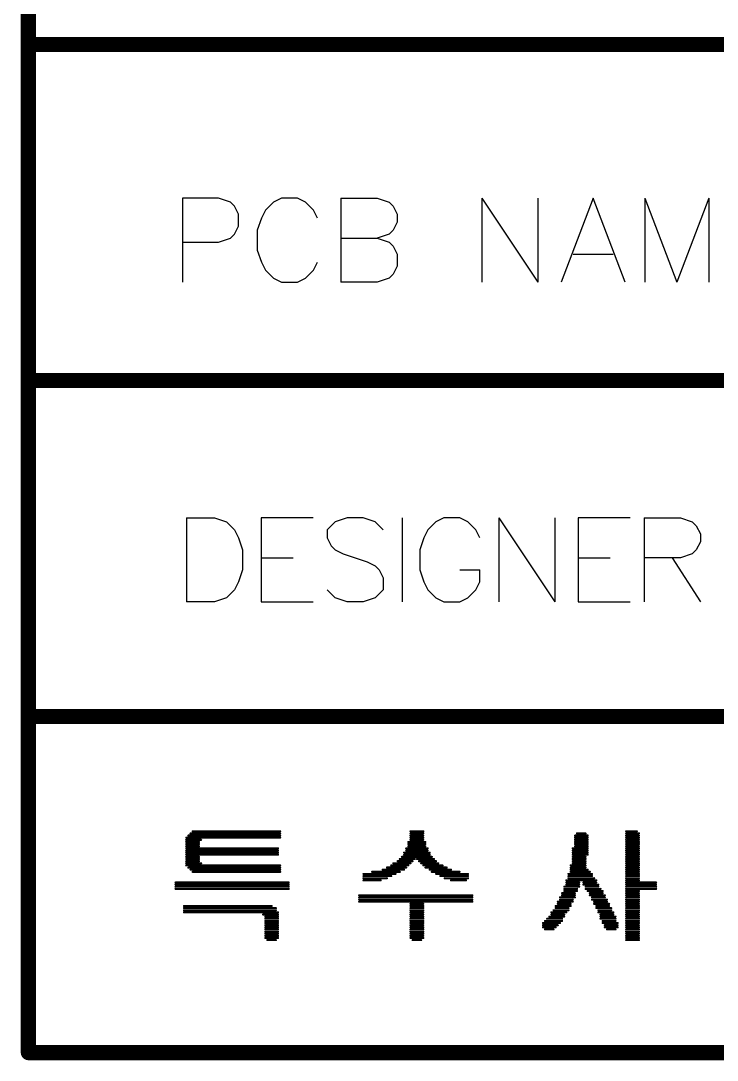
# Model space of a CAD drawing. Header units: millimetres. Extents: x 194 to 375, y 175 to 317.
# Drawn here: x 193.61 to 201.89, y 177.91 to 190.28 of the extents above; entities that cross this region are included whole.
import ezdxf

# ---------------------------------------------------------------- set-up
doc = ezdxf.new("R2010")
doc.units = ezdxf.units.MM
doc.layers.add('Mechanical20', color=56, linetype='Continuous')

msp = doc.modelspace()

# ---------------------------------------------------------------- linework, layer by layer
at = {"layer": 'Mechanical20'}
for p, q in [((195.963, 188.172), (195.534, 188.172)), ((195.534, 188.172), (195.534, 187.172)), ((196.105, 188.124), (195.963, 188.172)), ((196.153, 188.077), (196.105, 188.124)), ((196.201, 187.982), (196.153, 188.077)), ((196.615, 188.124), (196.52, 188.029)), ((196.71, 188.172), (196.615, 188.124)), ((196.9, 188.172), (196.71, 188.172)), ((196.996, 188.124), (196.9, 188.172)), ((197.091, 188.029), (196.996, 188.124)), ((197.419, 188.172), (197.419, 187.172)), ((197.419, 188.172), (197.848, 188.172)), ((197.848, 188.172), (197.991, 188.124)), ((197.991, 188.124), (198.038, 188.077)), ((198.038, 188.077), (198.086, 187.982)), ((199.095, 188.172), (199.095, 187.172)), ((199.095, 188.172), (199.762, 187.172)), ((199.762, 188.172), (199.762, 187.172)), ((200.419, 188.172), (200.038, 187.172)), ((200.8, 187.172), (200.419, 188.172)), ((201.033, 188.172), (201.033, 187.172)), ((201.033, 188.172), (201.414, 187.172)), ((201.795, 188.172), (201.414, 187.172)), ((201.795, 188.172), (201.795, 187.172)), ((196.201, 187.839), (196.201, 187.982)), ((196.472, 187.934), (196.424, 187.791)), ((196.52, 188.029), (196.472, 187.934)), ((197.139, 187.934), (197.091, 188.029)), ((198.086, 187.982), (198.086, 187.886)), ((196.153, 187.744), (196.201, 187.839)), ((198.086, 187.886), (198.038, 187.791)), ((195.963, 187.648), (196.105, 187.696)), ((196.105, 187.696), (196.153, 187.744)), ((196.424, 187.791), (196.424, 187.553)), ((197.419, 187.696), (197.848, 187.696)), ((197.991, 187.744), (197.848, 187.696)), ((197.848, 187.696), (197.991, 187.648)), ((198.038, 187.791), (197.991, 187.744)), ((195.534, 187.648), (195.963, 187.648)), ((197.991, 187.648), (198.038, 187.601)), ((198.038, 187.601), (198.086, 187.505)), ((196.424, 187.553), (196.472, 187.41)), ((198.086, 187.505), (198.086, 187.363)), ((200.181, 187.505), (200.657, 187.505)), ((196.472, 187.41), (196.52, 187.315)), ((196.52, 187.315), (196.615, 187.22)), ((196.996, 187.22), (197.091, 187.315)), ((197.091, 187.315), (197.139, 187.41)), ((198.086, 187.363), (198.038, 187.267)), ((196.615, 187.22), (196.71, 187.172)), ((196.9, 187.172), (196.996, 187.22)), ((197.991, 187.22), (197.848, 187.172)), ((198.038, 187.267), (197.991, 187.22)), ((196.71, 187.172), (196.9, 187.172)), ((197.848, 187.172), (197.419, 187.172)), ((195.58, 184.366), (195.58, 183.366)), ((195.58, 184.366), (195.913, 184.366)), ((195.913, 184.366), (196.056, 184.318)), ((197.089, 184.366), (196.47, 184.366)), ((196.47, 184.366), (196.47, 183.366)), ((197.493, 184.366), (197.351, 184.318)), ((197.684, 184.366), (197.493, 184.366)), ((197.827, 184.318), (197.684, 184.366)), ((198.146, 184.366), (198.146, 183.366)), ((198.641, 184.366), (198.546, 184.318)), ((198.831, 184.366), (198.641, 184.366)), ((198.926, 184.318), (198.831, 184.366)), ((199.298, 184.366), (199.298, 183.366)), ((199.298, 184.366), (199.964, 183.366)), ((199.964, 184.366), (199.964, 183.366)), ((200.859, 184.366), (200.24, 184.366)), ((200.24, 184.366), (200.24, 183.366)), ((201.026, 184.366), (201.026, 183.366)), ((201.026, 184.366), (201.455, 184.366)), ((201.455, 184.366), (201.597, 184.318)), ((196.056, 184.318), (196.151, 184.223)), ((196.151, 184.223), (196.199, 184.128)), ((197.351, 184.318), (197.255, 184.223)), ((197.255, 184.223), (197.255, 184.128)), ((197.922, 184.223), (197.827, 184.318)), ((198.45, 184.223), (198.403, 184.128)), ((198.546, 184.318), (198.45, 184.223)), ((199.022, 184.223), (198.926, 184.318)), ((199.069, 184.128), (199.022, 184.223)), ((201.597, 184.318), (201.645, 184.271)), ((201.645, 184.271), (201.693, 184.175)), ((196.199, 184.128), (196.246, 183.985)), ((197.255, 184.128), (197.303, 184.033)), ((198.403, 184.128), (198.355, 183.985)), ((201.693, 184.175), (201.693, 184.08)), ((196.246, 183.985), (196.246, 183.747)), ((197.303, 184.033), (197.351, 183.985)), ((197.351, 183.985), (197.446, 183.937)), ((198.355, 183.985), (198.355, 183.747)), ((201.645, 183.985), (201.597, 183.937)), ((201.693, 184.08), (201.645, 183.985)), ((196.47, 183.89), (196.851, 183.89)), ((197.446, 183.937), (197.732, 183.842)), ((200.24, 183.89), (200.621, 183.89)), ((201.455, 183.89), (201.026, 183.89)), ((201.359, 183.89), (201.693, 183.366)), ((201.597, 183.937), (201.455, 183.89)), ((196.246, 183.747), (196.199, 183.604)), ((197.732, 183.842), (197.827, 183.795)), ((197.827, 183.795), (197.874, 183.747)), ((197.874, 183.747), (197.922, 183.652)), ((198.355, 183.747), (198.403, 183.604)), ((198.831, 183.747), (199.069, 183.747)), ((199.069, 183.604), (199.069, 183.747)), ((196.199, 183.604), (196.151, 183.509)), ((197.922, 183.652), (197.922, 183.509)), ((198.403, 183.604), (198.45, 183.509)), ((199.022, 183.509), (199.069, 183.604)), ((196.151, 183.509), (196.056, 183.414)), ((197.351, 183.414), (197.255, 183.509)), ((197.922, 183.509), (197.827, 183.414)), ((198.45, 183.509), (198.546, 183.414)), ((198.926, 183.414), (199.022, 183.509)), ((195.913, 183.366), (195.58, 183.366)), ((196.056, 183.414), (195.913, 183.366)), ((196.47, 183.366), (197.089, 183.366)), ((197.493, 183.366), (197.351, 183.414)), ((197.684, 183.366), (197.493, 183.366)), ((197.827, 183.414), (197.684, 183.366)), ((198.546, 183.414), (198.641, 183.366)), ((198.641, 183.366), (198.831, 183.366)), ((198.831, 183.366), (198.926, 183.414)), ((200.24, 183.366), (200.859, 183.366))]:
    msp.add_line(p, q, dxfattribs=at)
for points, const_width in [([(193.701, 182), (193.701, 197)], 0.18), ([(193.701, 190), (304.701, 190)], 0.18), ([(193.701, 186), (304.701, 186)], 0.18), ([(193.701, 178), (193.701, 182)], 0.18), ([(193.701, 182), (304.701, 182)], 0.18), ([(195.654, 180.635), (196.696, 180.635)], 0.0254), ([(198.245, 180.635), (198.398, 180.635)], 0.0254), ([(200.811, 180.635), (200.938, 180.635)], 0.0254), ([(195.578, 180.559), (196.696, 180.559)], 0.0254), ([(195.578, 180.533), (195.756, 180.533)], 0.0254), ([(195.578, 180.508), (195.731, 180.508)], 0.0254), ([(195.604, 180.584), (196.696, 180.584)], 0.0254), ([(195.629, 180.61), (196.696, 180.61)], 0.0254), ([(198.22, 180.508), (198.423, 180.508)], 0.0254), ([(198.245, 180.61), (198.398, 180.61)], 0.0254), ([(198.245, 180.584), (198.398, 180.584)], 0.0254), ([(198.245, 180.559), (198.398, 180.559)], 0.0254), ([(198.245, 180.533), (198.398, 180.533)], 0.0254), ([(200.201, 180.584), (200.353, 180.584)], 0.0254), ([(200.201, 180.559), (200.353, 180.559)], 0.0254), ([(200.201, 180.533), (200.353, 180.533)], 0.0254), ([(200.201, 180.508), (200.353, 180.508)], 0.0254), ([(200.226, 180.61), (200.328, 180.61)], 0.0254), ([(200.811, 180.61), (200.963, 180.61)], 0.0254), ([(200.811, 180.584), (200.963, 180.584)], 0.0254), ([(200.811, 180.559), (200.963, 180.559)], 0.0254), ([(200.811, 180.533), (200.963, 180.533)], 0.0254), ([(200.811, 180.508), (200.963, 180.508)], 0.0254), ([(195.578, 180.483), (195.731, 180.483)], 0.0254), ([(195.578, 180.457), (195.731, 180.457)], 0.0254), ([(195.578, 180.432), (196.67, 180.432)], 0.0254), ([(195.578, 180.406), (196.67, 180.406)], 0.0254), ([(195.578, 180.381), (196.67, 180.381)], 0.0254), ([(198.169, 180.381), (198.474, 180.381)], 0.0254), ([(198.194, 180.432), (198.448, 180.432)], 0.0254), ([(198.194, 180.406), (198.448, 180.406)], 0.0254), ([(198.22, 180.483), (198.423, 180.483)], 0.0254), ([(198.22, 180.457), (198.423, 180.457)], 0.0254), ([(200.176, 180.432), (200.353, 180.432)], 0.0254), ([(200.176, 180.406), (200.353, 180.406)], 0.0254), ([(200.176, 180.381), (200.353, 180.381)], 0.0254), ([(200.201, 180.483), (200.353, 180.483)], 0.0254), ([(200.201, 180.457), (200.353, 180.457)], 0.0254), ([(200.811, 180.483), (200.963, 180.483)], 0.0254), ([(200.811, 180.457), (200.963, 180.457)], 0.0254), ([(200.811, 180.432), (200.963, 180.432)], 0.0254), ([(200.811, 180.406), (200.963, 180.406)], 0.0254), ([(200.811, 180.381), (200.963, 180.381)], 0.0254), ([(195.578, 180.356), (196.67, 180.356)], 0.0254), ([(195.578, 180.33), (195.731, 180.33)], 0.0254), ([(195.578, 180.305), (195.731, 180.305)], 0.0254), ([(195.578, 180.279), (195.731, 180.279)], 0.0254), ([(195.578, 180.254), (195.756, 180.254)], 0.0254), ([(198.042, 180.254), (198.245, 180.254)], 0.0254), ([(198.093, 180.279), (198.271, 180.279)], 0.0254), ([(198.118, 180.305), (198.296, 180.305)], 0.0254), ([(198.144, 180.33), (198.499, 180.33)], 0.0254), ([(198.169, 180.356), (198.474, 180.356)], 0.0254), ([(198.321, 180.305), (198.525, 180.305)], 0.0254), ([(198.347, 180.279), (198.55, 180.279)], 0.0254), ([(198.372, 180.254), (198.575, 180.254)], 0.0254), ([(200.176, 180.356), (200.353, 180.356)], 0.0254), ([(200.176, 180.33), (200.328, 180.33)], 0.0254), ([(200.176, 180.305), (200.328, 180.305)], 0.0254), ([(200.176, 180.279), (200.328, 180.279)], 0.0254), ([(200.176, 180.254), (200.328, 180.254)], 0.0254), ([(200.811, 180.356), (200.963, 180.356)], 0.0254), ([(200.811, 180.33), (200.963, 180.33)], 0.0254), ([(200.811, 180.305), (200.963, 180.305)], 0.0254), ([(200.811, 180.279), (200.963, 180.279)], 0.0254), ([(200.811, 180.254), (200.963, 180.254)], 0.0254), ([(195.578, 180.229), (196.696, 180.229)], 0.0254), ([(195.604, 180.203), (196.696, 180.203)], 0.0254), ([(195.629, 180.178), (196.696, 180.178)], 0.0254), ([(195.654, 180.152), (196.696, 180.152)], 0.0254), ([(197.686, 180.127), (198.067, 180.127)], 0.0254), ([(197.788, 180.152), (198.118, 180.152)], 0.0254), ([(197.915, 180.178), (198.169, 180.178)], 0.0254), ([(197.966, 180.203), (198.194, 180.203)], 0.0254), ([(198.017, 180.229), (198.22, 180.229)], 0.0254), ([(198.398, 180.229), (198.626, 180.229)], 0.0254), ([(198.423, 180.203), (198.677, 180.203)], 0.0254), ([(198.474, 180.178), (198.728, 180.178)], 0.0254), ([(198.499, 180.152), (198.829, 180.152)], 0.0254), ([(198.55, 180.127), (198.931, 180.127)], 0.0254), ([(200.125, 180.127), (200.404, 180.127)], 0.0254), ([(200.15, 180.229), (200.328, 180.229)], 0.0254), ([(200.15, 180.203), (200.328, 180.203)], 0.0254), ([(200.15, 180.178), (200.353, 180.178)], 0.0254), ([(200.15, 180.152), (200.379, 180.152)], 0.0254), ([(200.811, 180.229), (200.963, 180.229)], 0.0254), ([(200.811, 180.203), (200.963, 180.203)], 0.0254), ([(200.811, 180.178), (200.963, 180.178)], 0.0254), ([(200.811, 180.152), (200.963, 180.152)], 0.0254), ([(200.811, 180.127), (200.963, 180.127)], 0.0254), ([(195.451, 180.025), (196.797, 180.025)], 0.0254), ([(195.451, 180), (196.797, 180)], 0.0254), ([(197.686, 180.102), (198.017, 180.102)], 0.0254), ([(197.686, 180.076), (197.966, 180.076)], 0.0254), ([(197.686, 180.051), (197.89, 180.051)], 0.0254), ([(198.601, 180.102), (198.931, 180.102)], 0.0254), ([(198.652, 180.076), (198.931, 180.076)], 0.0254), ([(198.728, 180.051), (198.906, 180.051)], 0.0254), ([(200.099, 180.051), (200.455, 180.051)], 0.0254), ([(200.099, 180.025), (200.252, 180.025)], 0.0254), ([(200.099, 180), (200.252, 180)], 0.0254), ([(200.125, 180.102), (200.404, 180.102)], 0.0254), ([(200.125, 180.076), (200.43, 180.076)], 0.0254), ([(200.303, 180.025), (200.455, 180.025)], 0.0254), ([(200.303, 180), (200.48, 180)], 0.0254), ([(200.811, 180.102), (200.963, 180.102)], 0.0254), ([(200.811, 180.076), (200.963, 180.076)], 0.0254), ([(200.811, 180.051), (200.963, 180.051)], 0.0254), ([(200.811, 180.025), (201.166, 180.025)], 0.0254), ([(200.811, 180), (201.166, 180)], 0.0254), ([(195.451, 179.975), (196.797, 179.975)], 0.0254), ([(195.451, 179.949), (196.797, 179.949)], 0.0254), ([(197.636, 179.873), (198.982, 179.873)], 0.0254), ([(200.049, 179.898), (200.201, 179.898)], 0.0254), ([(200.049, 179.873), (200.201, 179.873)], 0.0254), ([(200.074, 179.975), (200.252, 179.975)], 0.0254), ([(200.074, 179.949), (200.226, 179.949)], 0.0254), ([(200.074, 179.924), (200.226, 179.924)], 0.0254), ([(200.328, 179.975), (200.48, 179.975)], 0.0254), ([(200.328, 179.949), (200.506, 179.949)], 0.0254), ([(200.353, 179.924), (200.531, 179.924)], 0.0254), ([(200.379, 179.898), (200.531, 179.898)], 0.0254), ([(200.379, 179.873), (200.557, 179.873)], 0.0254), ([(200.811, 179.975), (201.166, 179.975)], 0.0254), ([(200.811, 179.949), (201.166, 179.949)], 0.0254), ([(200.811, 179.924), (200.963, 179.924)], 0.0254), ([(200.811, 179.898), (200.963, 179.898)], 0.0254), ([(200.811, 179.873), (200.963, 179.873)], 0.0254), ([(197.636, 179.848), (198.982, 179.848)], 0.0254), ([(197.636, 179.822), (198.982, 179.822)], 0.0254), ([(197.636, 179.797), (198.982, 179.797)], 0.0254), ([(198.245, 179.771), (198.398, 179.771)], 0.0254), ([(199.998, 179.797), (200.176, 179.797)], 0.0254), ([(199.998, 179.771), (200.15, 179.771)], 0.0254), ([(200.023, 179.848), (200.201, 179.848)], 0.0254), ([(200.023, 179.822), (200.176, 179.822)], 0.0254), ([(200.404, 179.848), (200.557, 179.848)], 0.0254), ([(200.404, 179.822), (200.582, 179.822)], 0.0254), ([(200.43, 179.797), (200.582, 179.797)], 0.0254), ([(200.43, 179.771), (200.607, 179.771)], 0.0254), ([(200.811, 179.848), (200.963, 179.848)], 0.0254), ([(200.811, 179.822), (200.963, 179.822)], 0.0254), ([(200.811, 179.797), (200.963, 179.797)], 0.0254), ([(200.811, 179.771), (200.963, 179.771)], 0.0254), ([(195.553, 179.746), (196.594, 179.746)], 0.0254), ([(195.553, 179.721), (196.645, 179.721)], 0.0254), ([(195.553, 179.695), (196.645, 179.695)], 0.0254), ([(195.553, 179.67), (196.67, 179.67)], 0.0254), ([(196.493, 179.644), (196.67, 179.644)], 0.0254), ([(198.245, 179.746), (198.398, 179.746)], 0.0254), ([(198.245, 179.721), (198.398, 179.721)], 0.0254), ([(198.245, 179.695), (198.398, 179.695)], 0.0254), ([(198.245, 179.67), (198.398, 179.67)], 0.0254), ([(198.245, 179.644), (198.398, 179.644)], 0.0254), ([(199.922, 179.67), (200.099, 179.67)], 0.0254), ([(199.922, 179.644), (200.074, 179.644)], 0.0254), ([(199.947, 179.695), (200.125, 179.695)], 0.0254), ([(199.972, 179.746), (200.15, 179.746)], 0.0254), ([(199.972, 179.721), (200.125, 179.721)], 0.0254), ([(200.455, 179.746), (200.607, 179.746)], 0.0254), ([(200.455, 179.721), (200.633, 179.721)], 0.0254), ([(200.48, 179.695), (200.633, 179.695)], 0.0254), ([(200.48, 179.67), (200.658, 179.67)], 0.0254), ([(200.506, 179.644), (200.658, 179.644)], 0.0254), ([(200.811, 179.746), (200.963, 179.746)], 0.0254), ([(200.811, 179.721), (200.963, 179.721)], 0.0254), ([(200.811, 179.695), (200.963, 179.695)], 0.0254), ([(200.811, 179.67), (200.963, 179.67)], 0.0254), ([(200.811, 179.644), (200.963, 179.644)], 0.0254), ([(196.518, 179.619), (196.67, 179.619)], 0.0254), ([(196.518, 179.594), (196.67, 179.594)], 0.0254), ([(196.518, 179.568), (196.67, 179.568)], 0.0254), ([(196.518, 179.543), (196.67, 179.543)], 0.0254), ([(196.518, 179.517), (196.67, 179.517)], 0.0254), ([(198.245, 179.619), (198.398, 179.619)], 0.0254), ([(198.245, 179.594), (198.398, 179.594)], 0.0254), ([(198.245, 179.568), (198.398, 179.568)], 0.0254), ([(198.245, 179.543), (198.398, 179.543)], 0.0254), ([(198.245, 179.517), (198.398, 179.517)], 0.0254), ([(199.82, 179.543), (200.023, 179.543)], 0.0254), ([(199.82, 179.517), (199.998, 179.517)], 0.0254), ([(199.845, 179.568), (200.049, 179.568)], 0.0254), ([(199.871, 179.594), (200.049, 179.594)], 0.0254), ([(199.896, 179.619), (200.074, 179.619)], 0.0254), ([(200.506, 179.619), (200.684, 179.619)], 0.0254), ([(200.506, 179.594), (200.684, 179.594)], 0.0254), ([(200.531, 179.568), (200.684, 179.568)], 0.0254), ([(200.531, 179.543), (200.709, 179.543)], 0.0254), ([(200.557, 179.517), (200.709, 179.517)], 0.0254), ([(200.811, 179.619), (200.963, 179.619)], 0.0254), ([(200.811, 179.594), (200.963, 179.594)], 0.0254), ([(200.811, 179.568), (200.963, 179.568)], 0.0254), ([(200.811, 179.543), (200.963, 179.543)], 0.0254), ([(200.811, 179.517), (200.963, 179.517)], 0.0254), ([(196.518, 179.492), (196.67, 179.492)], 0.0254), ([(196.518, 179.467), (196.67, 179.467)], 0.0254), ([(196.518, 179.441), (196.67, 179.441)], 0.0254), ([(196.518, 179.416), (196.67, 179.416)], 0.0254), ([(196.518, 179.39), (196.67, 179.39)], 0.0254), ([(198.245, 179.492), (198.398, 179.492)], 0.0254), ([(198.245, 179.467), (198.398, 179.467)], 0.0254), ([(198.245, 179.441), (198.398, 179.441)], 0.0254), ([(198.245, 179.416), (198.398, 179.416)], 0.0254), ([(198.245, 179.39), (198.398, 179.39)], 0.0254), ([(199.82, 179.492), (199.972, 179.492)], 0.0254), ([(199.845, 179.467), (199.947, 179.467)], 0.0254), ([(200.557, 179.492), (200.709, 179.492)], 0.0254), ([(200.582, 179.467), (200.684, 179.467)], 0.0254), ([(200.811, 179.492), (200.963, 179.492)], 0.0254), ([(200.811, 179.467), (200.963, 179.467)], 0.0254), ([(200.811, 179.441), (200.963, 179.441)], 0.0254), ([(200.811, 179.416), (200.963, 179.416)], 0.0254), ([(200.811, 179.39), (200.963, 179.39)], 0.0254), ([(196.518, 179.365), (196.67, 179.365)], 0.0254), ([(196.543, 179.34), (196.645, 179.34)], 0.0254), ([(198.245, 179.365), (198.398, 179.365)], 0.0254), ([(198.271, 179.34), (198.372, 179.34)], 0.0254), ([(200.811, 179.365), (200.963, 179.365)], 0.0254), ([(200.811, 179.34), (200.963, 179.34)], 0.0254), ([(193.701, 178), (304.701, 178)], 0.18)]:
    msp.add_lwpolyline(points, dxfattribs=dict(at, const_width=const_width))
for points, const_width in [([(193.656, 190, 1), (193.746, 190, 1)], 0.09), ([(193.656, 186, 1), (193.746, 186, 1)], 0.09), ([(193.656, 182, 1), (193.746, 182, 1)], 0.09), ([(193.656, 182, 1), (193.746, 182, 1)], 0.09), ([(193.656, 182, 1), (193.746, 182, 1)], 0.09), ([(195.648, 180.635, 1), (195.661, 180.635, 1)], 0.0127), ([(196.689, 180.635, 1), (196.702, 180.635, 1)], 0.0127), ([(198.239, 180.635, 1), (198.252, 180.635, 1)], 0.0127), ([(198.391, 180.635, 1), (198.404, 180.635, 1)], 0.0127), ([(200.804, 180.635, 1), (200.817, 180.635, 1)], 0.0127), ([(200.931, 180.635, 1), (200.944, 180.635, 1)], 0.0127), ([(195.572, 180.559, 1), (195.585, 180.559, 1)], 0.0127), ([(195.572, 180.533, 1), (195.585, 180.533, 1)], 0.0127), ([(195.572, 180.508, 1), (195.585, 180.508, 1)], 0.0127), ([(195.597, 180.584, 1), (195.61, 180.584, 1)], 0.0127), ([(195.623, 180.61, 1), (195.635, 180.61, 1)], 0.0127), ([(195.724, 180.508, 1), (195.737, 180.508, 1)], 0.0127), ([(195.75, 180.533, 1), (195.762, 180.533, 1)], 0.0127), ([(196.689, 180.61, 1), (196.702, 180.61, 1)], 0.0127), ([(196.689, 180.584, 1), (196.702, 180.584, 1)], 0.0127), ([(196.689, 180.559, 1), (196.702, 180.559, 1)], 0.0127), ([(198.213, 180.508, 1), (198.226, 180.508, 1)], 0.0127), ([(198.239, 180.61, 1), (198.252, 180.61, 1)], 0.0127), ([(198.239, 180.584, 1), (198.252, 180.584, 1)], 0.0127), ([(198.239, 180.559, 1), (198.252, 180.559, 1)], 0.0127), ([(198.239, 180.533, 1), (198.252, 180.533, 1)], 0.0127), ([(198.391, 180.61, 1), (198.404, 180.61, 1)], 0.0127), ([(198.391, 180.584, 1), (198.404, 180.584, 1)], 0.0127), ([(198.391, 180.559, 1), (198.404, 180.559, 1)], 0.0127), ([(198.391, 180.533, 1), (198.404, 180.533, 1)], 0.0127), ([(198.417, 180.508, 1), (198.429, 180.508, 1)], 0.0127), ([(200.195, 180.584, 1), (200.207, 180.584, 1)], 0.0127), ([(200.195, 180.559, 1), (200.207, 180.559, 1)], 0.0127), ([(200.195, 180.533, 1), (200.207, 180.533, 1)], 0.0127), ([(200.195, 180.508, 1), (200.207, 180.508, 1)], 0.0127), ([(200.22, 180.61, 1), (200.233, 180.61, 1)], 0.0127), ([(200.322, 180.61, 1), (200.334, 180.61, 1)], 0.0127), ([(200.347, 180.584, 1), (200.36, 180.584, 1)], 0.0127), ([(200.347, 180.559, 1), (200.36, 180.559, 1)], 0.0127), ([(200.347, 180.533, 1), (200.36, 180.533, 1)], 0.0127), ([(200.347, 180.508, 1), (200.36, 180.508, 1)], 0.0127), ([(200.804, 180.61, 1), (200.817, 180.61, 1)], 0.0127), ([(200.804, 180.584, 1), (200.817, 180.584, 1)], 0.0127), ([(200.804, 180.559, 1), (200.817, 180.559, 1)], 0.0127), ([(200.804, 180.533, 1), (200.817, 180.533, 1)], 0.0127), ([(200.804, 180.508, 1), (200.817, 180.508, 1)], 0.0127), ([(200.957, 180.61, 1), (200.969, 180.61, 1)], 0.0127), ([(200.957, 180.584, 1), (200.969, 180.584, 1)], 0.0127), ([(200.957, 180.559, 1), (200.969, 180.559, 1)], 0.0127), ([(200.957, 180.533, 1), (200.969, 180.533, 1)], 0.0127), ([(200.957, 180.508, 1), (200.969, 180.508, 1)], 0.0127), ([(195.572, 180.483, 1), (195.585, 180.483, 1)], 0.0127), ([(195.572, 180.457, 1), (195.585, 180.457, 1)], 0.0127), ([(195.572, 180.432, 1), (195.585, 180.432, 1)], 0.0127), ([(195.572, 180.406, 1), (195.585, 180.406, 1)], 0.0127), ([(195.572, 180.381, 1), (195.585, 180.381, 1)], 0.0127), ([(195.724, 180.483, 1), (195.737, 180.483, 1)], 0.0127), ([(195.724, 180.457, 1), (195.737, 180.457, 1)], 0.0127), ([(196.664, 180.432, 1), (196.677, 180.432, 1)], 0.0127), ([(196.664, 180.406, 1), (196.677, 180.406, 1)], 0.0127), ([(196.664, 180.381, 1), (196.677, 180.381, 1)], 0.0127), ([(198.163, 180.381, 1), (198.175, 180.381, 1)], 0.0127), ([(198.188, 180.432, 1), (198.201, 180.432, 1)], 0.0127), ([(198.188, 180.406, 1), (198.201, 180.406, 1)], 0.0127), ([(198.213, 180.483, 1), (198.226, 180.483, 1)], 0.0127), ([(198.213, 180.457, 1), (198.226, 180.457, 1)], 0.0127), ([(198.417, 180.483, 1), (198.429, 180.483, 1)], 0.0127), ([(198.417, 180.457, 1), (198.429, 180.457, 1)], 0.0127), ([(198.442, 180.432, 1), (198.455, 180.432, 1)], 0.0127), ([(198.442, 180.406, 1), (198.455, 180.406, 1)], 0.0127), ([(198.467, 180.381, 1), (198.48, 180.381, 1)], 0.0127), ([(200.169, 180.432, 1), (200.182, 180.432, 1)], 0.0127), ([(200.169, 180.406, 1), (200.182, 180.406, 1)], 0.0127), ([(200.169, 180.381, 1), (200.182, 180.381, 1)], 0.0127), ([(200.195, 180.483, 1), (200.207, 180.483, 1)], 0.0127), ([(200.195, 180.457, 1), (200.207, 180.457, 1)], 0.0127), ([(200.347, 180.483, 1), (200.36, 180.483, 1)], 0.0127), ([(200.347, 180.457, 1), (200.36, 180.457, 1)], 0.0127), ([(200.347, 180.432, 1), (200.36, 180.432, 1)], 0.0127), ([(200.347, 180.406, 1), (200.36, 180.406, 1)], 0.0127), ([(200.347, 180.381, 1), (200.36, 180.381, 1)], 0.0127), ([(200.804, 180.483, 1), (200.817, 180.483, 1)], 0.0127), ([(200.804, 180.457, 1), (200.817, 180.457, 1)], 0.0127), ([(200.804, 180.432, 1), (200.817, 180.432, 1)], 0.0127), ([(200.804, 180.406, 1), (200.817, 180.406, 1)], 0.0127), ([(200.804, 180.381, 1), (200.817, 180.381, 1)], 0.0127), ([(200.957, 180.483, 1), (200.969, 180.483, 1)], 0.0127), ([(200.957, 180.457, 1), (200.969, 180.457, 1)], 0.0127), ([(200.957, 180.432, 1), (200.969, 180.432, 1)], 0.0127), ([(200.957, 180.406, 1), (200.969, 180.406, 1)], 0.0127), ([(200.957, 180.381, 1), (200.969, 180.381, 1)], 0.0127), ([(195.572, 180.356, 1), (195.585, 180.356, 1)], 0.0127), ([(195.572, 180.33, 1), (195.585, 180.33, 1)], 0.0127), ([(195.572, 180.305, 1), (195.585, 180.305, 1)], 0.0127), ([(195.572, 180.279, 1), (195.585, 180.279, 1)], 0.0127), ([(195.572, 180.254, 1), (195.585, 180.254, 1)], 0.0127), ([(195.724, 180.33, 1), (195.737, 180.33, 1)], 0.0127), ([(195.724, 180.305, 1), (195.737, 180.305, 1)], 0.0127), ([(195.724, 180.279, 1), (195.737, 180.279, 1)], 0.0127), ([(195.75, 180.254, 1), (195.762, 180.254, 1)], 0.0127), ([(196.664, 180.356, 1), (196.677, 180.356, 1)], 0.0127), ([(198.036, 180.254, 1), (198.048, 180.254, 1)], 0.0127), ([(198.086, 180.279, 1), (198.099, 180.279, 1)], 0.0127), ([(198.112, 180.305, 1), (198.125, 180.305, 1)], 0.0127), ([(198.137, 180.33, 1), (198.15, 180.33, 1)], 0.0127), ([(198.163, 180.356, 1), (198.175, 180.356, 1)], 0.0127), ([(198.239, 180.254, 1), (198.252, 180.254, 1)], 0.0127), ([(198.264, 180.279, 1), (198.277, 180.279, 1)], 0.0127), ([(198.29, 180.305, 1), (198.302, 180.305, 1)], 0.0127), ([(198.315, 180.305, 1), (198.328, 180.305, 1)], 0.0127), ([(198.34, 180.279, 1), (198.353, 180.279, 1)], 0.0127), ([(198.366, 180.254, 1), (198.379, 180.254, 1)], 0.0127), ([(198.467, 180.356, 1), (198.48, 180.356, 1)], 0.0127), ([(198.493, 180.33, 1), (198.506, 180.33, 1)], 0.0127), ([(198.518, 180.305, 1), (198.531, 180.305, 1)], 0.0127), ([(198.544, 180.279, 1), (198.556, 180.279, 1)], 0.0127), ([(198.569, 180.254, 1), (198.582, 180.254, 1)], 0.0127), ([(200.169, 180.356, 1), (200.182, 180.356, 1)], 0.0127), ([(200.169, 180.33, 1), (200.182, 180.33, 1)], 0.0127), ([(200.169, 180.305, 1), (200.182, 180.305, 1)], 0.0127), ([(200.169, 180.279, 1), (200.182, 180.279, 1)], 0.0127), ([(200.169, 180.254, 1), (200.182, 180.254, 1)], 0.0127), ([(200.322, 180.33, 1), (200.334, 180.33, 1)], 0.0127), ([(200.322, 180.305, 1), (200.334, 180.305, 1)], 0.0127), ([(200.322, 180.279, 1), (200.334, 180.279, 1)], 0.0127), ([(200.322, 180.254, 1), (200.334, 180.254, 1)], 0.0127), ([(200.347, 180.356, 1), (200.36, 180.356, 1)], 0.0127), ([(200.804, 180.356, 1), (200.817, 180.356, 1)], 0.0127), ([(200.804, 180.33, 1), (200.817, 180.33, 1)], 0.0127), ([(200.804, 180.305, 1), (200.817, 180.305, 1)], 0.0127), ([(200.804, 180.279, 1), (200.817, 180.279, 1)], 0.0127), ([(200.804, 180.254, 1), (200.817, 180.254, 1)], 0.0127), ([(200.957, 180.356, 1), (200.969, 180.356, 1)], 0.0127), ([(200.957, 180.33, 1), (200.969, 180.33, 1)], 0.0127), ([(200.957, 180.305, 1), (200.969, 180.305, 1)], 0.0127), ([(200.957, 180.279, 1), (200.969, 180.279, 1)], 0.0127), ([(200.957, 180.254, 1), (200.969, 180.254, 1)], 0.0127), ([(195.572, 180.229, 1), (195.585, 180.229, 1)], 0.0127), ([(195.597, 180.203, 1), (195.61, 180.203, 1)], 0.0127), ([(195.623, 180.178, 1), (195.635, 180.178, 1)], 0.0127), ([(195.648, 180.152, 1), (195.661, 180.152, 1)], 0.0127), ([(196.689, 180.229, 1), (196.702, 180.229, 1)], 0.0127), ([(196.689, 180.203, 1), (196.702, 180.203, 1)], 0.0127), ([(196.689, 180.178, 1), (196.702, 180.178, 1)], 0.0127), ([(196.689, 180.152, 1), (196.702, 180.152, 1)], 0.0127), ([(197.68, 180.127, 1), (197.693, 180.127, 1)], 0.0127), ([(197.782, 180.152, 1), (197.794, 180.152, 1)], 0.0127), ([(197.909, 180.178, 1), (197.921, 180.178, 1)], 0.0127), ([(197.959, 180.203, 1), (197.972, 180.203, 1)], 0.0127), ([(198.01, 180.229, 1), (198.023, 180.229, 1)], 0.0127), ([(198.061, 180.127, 1), (198.074, 180.127, 1)], 0.0127), ([(198.112, 180.152, 1), (198.125, 180.152, 1)], 0.0127), ([(198.163, 180.178, 1), (198.175, 180.178, 1)], 0.0127), ([(198.188, 180.203, 1), (198.201, 180.203, 1)], 0.0127), ([(198.213, 180.229, 1), (198.226, 180.229, 1)], 0.0127), ([(198.391, 180.229, 1), (198.404, 180.229, 1)], 0.0127), ([(198.417, 180.203, 1), (198.429, 180.203, 1)], 0.0127), ([(198.467, 180.178, 1), (198.48, 180.178, 1)], 0.0127), ([(198.493, 180.152, 1), (198.506, 180.152, 1)], 0.0127), ([(198.544, 180.127, 1), (198.556, 180.127, 1)], 0.0127), ([(198.62, 180.229, 1), (198.633, 180.229, 1)], 0.0127), ([(198.671, 180.203, 1), (198.683, 180.203, 1)], 0.0127), ([(198.721, 180.178, 1), (198.734, 180.178, 1)], 0.0127), ([(198.823, 180.152, 1), (198.836, 180.152, 1)], 0.0127), ([(198.925, 180.127, 1), (198.937, 180.127, 1)], 0.0127), ([(200.118, 180.127, 1), (200.131, 180.127, 1)], 0.0127), ([(200.144, 180.229, 1), (200.157, 180.229, 1)], 0.0127), ([(200.144, 180.203, 1), (200.157, 180.203, 1)], 0.0127), ([(200.144, 180.178, 1), (200.157, 180.178, 1)], 0.0127), ([(200.144, 180.152, 1), (200.157, 180.152, 1)], 0.0127), ([(200.322, 180.229, 1), (200.334, 180.229, 1)], 0.0127), ([(200.322, 180.203, 1), (200.334, 180.203, 1)], 0.0127), ([(200.347, 180.178, 1), (200.36, 180.178, 1)], 0.0127), ([(200.372, 180.152, 1), (200.385, 180.152, 1)], 0.0127), ([(200.398, 180.127, 1), (200.411, 180.127, 1)], 0.0127), ([(200.804, 180.229, 1), (200.817, 180.229, 1)], 0.0127), ([(200.804, 180.203, 1), (200.817, 180.203, 1)], 0.0127), ([(200.804, 180.178, 1), (200.817, 180.178, 1)], 0.0127), ([(200.804, 180.152, 1), (200.817, 180.152, 1)], 0.0127), ([(200.804, 180.127, 1), (200.817, 180.127, 1)], 0.0127), ([(200.957, 180.229, 1), (200.969, 180.229, 1)], 0.0127), ([(200.957, 180.203, 1), (200.969, 180.203, 1)], 0.0127), ([(200.957, 180.178, 1), (200.969, 180.178, 1)], 0.0127), ([(200.957, 180.152, 1), (200.969, 180.152, 1)], 0.0127), ([(200.957, 180.127, 1), (200.969, 180.127, 1)], 0.0127), ([(195.445, 180.025, 1), (195.458, 180.025, 1)], 0.0127), ([(195.445, 180, 1), (195.458, 180, 1)], 0.0127), ([(196.791, 180.025, 1), (196.804, 180.025, 1)], 0.0127), ([(196.791, 180, 1), (196.804, 180, 1)], 0.0127), ([(197.68, 180.102, 1), (197.693, 180.102, 1)], 0.0127), ([(197.68, 180.076, 1), (197.693, 180.076, 1)], 0.0127), ([(197.68, 180.051, 1), (197.693, 180.051, 1)], 0.0127), ([(197.883, 180.051, 1), (197.896, 180.051, 1)], 0.0127), ([(197.959, 180.076, 1), (197.972, 180.076, 1)], 0.0127), ([(198.01, 180.102, 1), (198.023, 180.102, 1)], 0.0127), ([(198.594, 180.102, 1), (198.607, 180.102, 1)], 0.0127), ([(198.645, 180.076, 1), (198.658, 180.076, 1)], 0.0127), ([(198.721, 180.051, 1), (198.734, 180.051, 1)], 0.0127), ([(198.899, 180.051, 1), (198.912, 180.051, 1)], 0.0127), ([(198.925, 180.102, 1), (198.937, 180.102, 1)], 0.0127), ([(198.925, 180.076, 1), (198.937, 180.076, 1)], 0.0127), ([(200.093, 180.051, 1), (200.106, 180.051, 1)], 0.0127), ([(200.093, 180.025, 1), (200.106, 180.025, 1)], 0.0127), ([(200.093, 180, 1), (200.106, 180, 1)], 0.0127), ([(200.118, 180.102, 1), (200.131, 180.102, 1)], 0.0127), ([(200.118, 180.076, 1), (200.131, 180.076, 1)], 0.0127), ([(200.245, 180.025, 1), (200.258, 180.025, 1)], 0.0127), ([(200.245, 180, 1), (200.258, 180, 1)], 0.0127), ([(200.296, 180.025, 1), (200.309, 180.025, 1)], 0.0127), ([(200.296, 180, 1), (200.309, 180, 1)], 0.0127), ([(200.398, 180.102, 1), (200.411, 180.102, 1)], 0.0127), ([(200.423, 180.076, 1), (200.436, 180.076, 1)], 0.0127), ([(200.449, 180.051, 1), (200.461, 180.051, 1)], 0.0127), ([(200.449, 180.025, 1), (200.461, 180.025, 1)], 0.0127), ([(200.474, 180, 1), (200.487, 180, 1)], 0.0127), ([(200.804, 180.102, 1), (200.817, 180.102, 1)], 0.0127), ([(200.804, 180.076, 1), (200.817, 180.076, 1)], 0.0127), ([(200.804, 180.051, 1), (200.817, 180.051, 1)], 0.0127), ([(200.804, 180.025, 1), (200.817, 180.025, 1)], 0.0127), ([(200.804, 180, 1), (200.817, 180, 1)], 0.0127), ([(200.957, 180.102, 1), (200.969, 180.102, 1)], 0.0127), ([(200.957, 180.076, 1), (200.969, 180.076, 1)], 0.0127), ([(200.957, 180.051, 1), (200.969, 180.051, 1)], 0.0127), ([(201.16, 180.025, 1), (201.173, 180.025, 1)], 0.0127), ([(201.16, 180, 1), (201.173, 180, 1)], 0.0127), ([(195.445, 179.975, 1), (195.458, 179.975, 1)], 0.0127), ([(195.445, 179.949, 1), (195.458, 179.949, 1)], 0.0127), ([(196.791, 179.975, 1), (196.804, 179.975, 1)], 0.0127), ([(196.791, 179.949, 1), (196.804, 179.949, 1)], 0.0127), ([(197.629, 179.873, 1), (197.642, 179.873, 1)], 0.0127), ([(198.975, 179.873, 1), (198.988, 179.873, 1)], 0.0127), ([(200.042, 179.898, 1), (200.055, 179.898, 1)], 0.0127), ([(200.042, 179.873, 1), (200.055, 179.873, 1)], 0.0127), ([(200.068, 179.975, 1), (200.08, 179.975, 1)], 0.0127), ([(200.068, 179.949, 1), (200.08, 179.949, 1)], 0.0127), ([(200.068, 179.924, 1), (200.08, 179.924, 1)], 0.0127), ([(200.195, 179.898, 1), (200.207, 179.898, 1)], 0.0127), ([(200.195, 179.873, 1), (200.207, 179.873, 1)], 0.0127), ([(200.22, 179.949, 1), (200.233, 179.949, 1)], 0.0127), ([(200.22, 179.924, 1), (200.233, 179.924, 1)], 0.0127), ([(200.245, 179.975, 1), (200.258, 179.975, 1)], 0.0127), ([(200.322, 179.975, 1), (200.334, 179.975, 1)], 0.0127), ([(200.322, 179.949, 1), (200.334, 179.949, 1)], 0.0127), ([(200.347, 179.924, 1), (200.36, 179.924, 1)], 0.0127), ([(200.372, 179.898, 1), (200.385, 179.898, 1)], 0.0127), ([(200.372, 179.873, 1), (200.385, 179.873, 1)], 0.0127), ([(200.474, 179.975, 1), (200.487, 179.975, 1)], 0.0127), ([(200.499, 179.949, 1), (200.512, 179.949, 1)], 0.0127), ([(200.525, 179.924, 1), (200.538, 179.924, 1)], 0.0127), ([(200.525, 179.898, 1), (200.538, 179.898, 1)], 0.0127), ([(200.55, 179.873, 1), (200.563, 179.873, 1)], 0.0127), ([(200.804, 179.975, 1), (200.817, 179.975, 1)], 0.0127), ([(200.804, 179.949, 1), (200.817, 179.949, 1)], 0.0127), ([(200.804, 179.924, 1), (200.817, 179.924, 1)], 0.0127), ([(200.804, 179.898, 1), (200.817, 179.898, 1)], 0.0127), ([(200.804, 179.873, 1), (200.817, 179.873, 1)], 0.0127), ([(200.957, 179.924, 1), (200.969, 179.924, 1)], 0.0127), ([(200.957, 179.898, 1), (200.969, 179.898, 1)], 0.0127), ([(200.957, 179.873, 1), (200.969, 179.873, 1)], 0.0127), ([(201.16, 179.975, 1), (201.173, 179.975, 1)], 0.0127), ([(201.16, 179.949, 1), (201.173, 179.949, 1)], 0.0127), ([(197.629, 179.848, 1), (197.642, 179.848, 1)], 0.0127), ([(197.629, 179.822, 1), (197.642, 179.822, 1)], 0.0127), ([(197.629, 179.797, 1), (197.642, 179.797, 1)], 0.0127), ([(198.239, 179.771, 1), (198.252, 179.771, 1)], 0.0127), ([(198.391, 179.771, 1), (198.404, 179.771, 1)], 0.0127), ([(198.975, 179.848, 1), (198.988, 179.848, 1)], 0.0127), ([(198.975, 179.822, 1), (198.988, 179.822, 1)], 0.0127), ([(198.975, 179.797, 1), (198.988, 179.797, 1)], 0.0127), ([(199.991, 179.797, 1), (200.004, 179.797, 1)], 0.0127), ([(199.991, 179.771, 1), (200.004, 179.771, 1)], 0.0127), ([(200.017, 179.848, 1), (200.03, 179.848, 1)], 0.0127), ([(200.017, 179.822, 1), (200.03, 179.822, 1)], 0.0127), ([(200.144, 179.771, 1), (200.157, 179.771, 1)], 0.0127), ([(200.169, 179.822, 1), (200.182, 179.822, 1)], 0.0127), ([(200.169, 179.797, 1), (200.182, 179.797, 1)], 0.0127), ([(200.195, 179.848, 1), (200.207, 179.848, 1)], 0.0127), ([(200.398, 179.848, 1), (200.411, 179.848, 1)], 0.0127), ([(200.398, 179.822, 1), (200.411, 179.822, 1)], 0.0127), ([(200.423, 179.797, 1), (200.436, 179.797, 1)], 0.0127), ([(200.423, 179.771, 1), (200.436, 179.771, 1)], 0.0127), ([(200.55, 179.848, 1), (200.563, 179.848, 1)], 0.0127), ([(200.576, 179.822, 1), (200.588, 179.822, 1)], 0.0127), ([(200.576, 179.797, 1), (200.588, 179.797, 1)], 0.0127), ([(200.601, 179.771, 1), (200.614, 179.771, 1)], 0.0127), ([(200.804, 179.848, 1), (200.817, 179.848, 1)], 0.0127), ([(200.804, 179.822, 1), (200.817, 179.822, 1)], 0.0127), ([(200.804, 179.797, 1), (200.817, 179.797, 1)], 0.0127), ([(200.804, 179.771, 1), (200.817, 179.771, 1)], 0.0127), ([(200.957, 179.848, 1), (200.969, 179.848, 1)], 0.0127), ([(200.957, 179.822, 1), (200.969, 179.822, 1)], 0.0127), ([(200.957, 179.797, 1), (200.969, 179.797, 1)], 0.0127), ([(200.957, 179.771, 1), (200.969, 179.771, 1)], 0.0127), ([(195.546, 179.746, 1), (195.559, 179.746, 1)], 0.0127), ([(195.546, 179.721, 1), (195.559, 179.721, 1)], 0.0127), ([(195.546, 179.695, 1), (195.559, 179.695, 1)], 0.0127), ([(195.546, 179.67, 1), (195.559, 179.67, 1)], 0.0127), ([(196.486, 179.644, 1), (196.499, 179.644, 1)], 0.0127), ([(196.588, 179.746, 1), (196.601, 179.746, 1)], 0.0127), ([(196.639, 179.721, 1), (196.651, 179.721, 1)], 0.0127), ([(196.639, 179.695, 1), (196.651, 179.695, 1)], 0.0127), ([(196.664, 179.67, 1), (196.677, 179.67, 1)], 0.0127), ([(196.664, 179.644, 1), (196.677, 179.644, 1)], 0.0127), ([(198.239, 179.746, 1), (198.252, 179.746, 1)], 0.0127), ([(198.239, 179.721, 1), (198.252, 179.721, 1)], 0.0127), ([(198.239, 179.695, 1), (198.252, 179.695, 1)], 0.0127), ([(198.239, 179.67, 1), (198.252, 179.67, 1)], 0.0127), ([(198.239, 179.644, 1), (198.252, 179.644, 1)], 0.0127), ([(198.391, 179.746, 1), (198.404, 179.746, 1)], 0.0127), ([(198.391, 179.721, 1), (198.404, 179.721, 1)], 0.0127), ([(198.391, 179.695, 1), (198.404, 179.695, 1)], 0.0127), ([(198.391, 179.67, 1), (198.404, 179.67, 1)], 0.0127), ([(198.391, 179.644, 1), (198.404, 179.644, 1)], 0.0127), ([(199.915, 179.67, 1), (199.928, 179.67, 1)], 0.0127), ([(199.915, 179.644, 1), (199.928, 179.644, 1)], 0.0127), ([(199.941, 179.695, 1), (199.953, 179.695, 1)], 0.0127), ([(199.966, 179.746, 1), (199.979, 179.746, 1)], 0.0127), ([(199.966, 179.721, 1), (199.979, 179.721, 1)], 0.0127), ([(200.068, 179.644, 1), (200.08, 179.644, 1)], 0.0127), ([(200.093, 179.67, 1), (200.106, 179.67, 1)], 0.0127), ([(200.118, 179.721, 1), (200.131, 179.721, 1)], 0.0127), ([(200.118, 179.695, 1), (200.131, 179.695, 1)], 0.0127), ([(200.144, 179.746, 1), (200.157, 179.746, 1)], 0.0127), ([(200.449, 179.746, 1), (200.461, 179.746, 1)], 0.0127), ([(200.449, 179.721, 1), (200.461, 179.721, 1)], 0.0127), ([(200.474, 179.695, 1), (200.487, 179.695, 1)], 0.0127), ([(200.474, 179.67, 1), (200.487, 179.67, 1)], 0.0127), ([(200.499, 179.644, 1), (200.512, 179.644, 1)], 0.0127), ([(200.601, 179.746, 1), (200.614, 179.746, 1)], 0.0127), ([(200.626, 179.721, 1), (200.639, 179.721, 1)], 0.0127), ([(200.626, 179.695, 1), (200.639, 179.695, 1)], 0.0127), ([(200.652, 179.67, 1), (200.665, 179.67, 1)], 0.0127), ([(200.652, 179.644, 1), (200.665, 179.644, 1)], 0.0127), ([(200.804, 179.746, 1), (200.817, 179.746, 1)], 0.0127), ([(200.804, 179.721, 1), (200.817, 179.721, 1)], 0.0127), ([(200.804, 179.695, 1), (200.817, 179.695, 1)], 0.0127), ([(200.804, 179.67, 1), (200.817, 179.67, 1)], 0.0127), ([(200.804, 179.644, 1), (200.817, 179.644, 1)], 0.0127), ([(200.957, 179.746, 1), (200.969, 179.746, 1)], 0.0127), ([(200.957, 179.721, 1), (200.969, 179.721, 1)], 0.0127), ([(200.957, 179.695, 1), (200.969, 179.695, 1)], 0.0127), ([(200.957, 179.67, 1), (200.969, 179.67, 1)], 0.0127), ([(200.957, 179.644, 1), (200.969, 179.644, 1)], 0.0127), ([(196.512, 179.619, 1), (196.524, 179.619, 1)], 0.0127), ([(196.512, 179.594, 1), (196.524, 179.594, 1)], 0.0127), ([(196.512, 179.568, 1), (196.524, 179.568, 1)], 0.0127), ([(196.512, 179.543, 1), (196.524, 179.543, 1)], 0.0127), ([(196.512, 179.517, 1), (196.524, 179.517, 1)], 0.0127), ([(196.664, 179.619, 1), (196.677, 179.619, 1)], 0.0127), ([(196.664, 179.594, 1), (196.677, 179.594, 1)], 0.0127), ([(196.664, 179.568, 1), (196.677, 179.568, 1)], 0.0127), ([(196.664, 179.543, 1), (196.677, 179.543, 1)], 0.0127), ([(196.664, 179.517, 1), (196.677, 179.517, 1)], 0.0127), ([(198.239, 179.619, 1), (198.252, 179.619, 1)], 0.0127), ([(198.239, 179.594, 1), (198.252, 179.594, 1)], 0.0127), ([(198.239, 179.568, 1), (198.252, 179.568, 1)], 0.0127), ([(198.239, 179.543, 1), (198.252, 179.543, 1)], 0.0127), ([(198.239, 179.517, 1), (198.252, 179.517, 1)], 0.0127), ([(198.391, 179.619, 1), (198.404, 179.619, 1)], 0.0127), ([(198.391, 179.594, 1), (198.404, 179.594, 1)], 0.0127), ([(198.391, 179.568, 1), (198.404, 179.568, 1)], 0.0127), ([(198.391, 179.543, 1), (198.404, 179.543, 1)], 0.0127), ([(198.391, 179.517, 1), (198.404, 179.517, 1)], 0.0127), ([(199.814, 179.543, 1), (199.826, 179.543, 1)], 0.0127), ([(199.814, 179.517, 1), (199.826, 179.517, 1)], 0.0127), ([(199.839, 179.568, 1), (199.852, 179.568, 1)], 0.0127), ([(199.864, 179.594, 1), (199.877, 179.594, 1)], 0.0127), ([(199.89, 179.619, 1), (199.903, 179.619, 1)], 0.0127), ([(199.991, 179.517, 1), (200.004, 179.517, 1)], 0.0127), ([(200.017, 179.543, 1), (200.03, 179.543, 1)], 0.0127), ([(200.042, 179.594, 1), (200.055, 179.594, 1)], 0.0127), ([(200.042, 179.568, 1), (200.055, 179.568, 1)], 0.0127), ([(200.068, 179.619, 1), (200.08, 179.619, 1)], 0.0127), ([(200.499, 179.619, 1), (200.512, 179.619, 1)], 0.0127), ([(200.499, 179.594, 1), (200.512, 179.594, 1)], 0.0127), ([(200.525, 179.568, 1), (200.538, 179.568, 1)], 0.0127), ([(200.525, 179.543, 1), (200.538, 179.543, 1)], 0.0127), ([(200.55, 179.517, 1), (200.563, 179.517, 1)], 0.0127), ([(200.677, 179.619, 1), (200.69, 179.619, 1)], 0.0127), ([(200.677, 179.594, 1), (200.69, 179.594, 1)], 0.0127), ([(200.677, 179.568, 1), (200.69, 179.568, 1)], 0.0127), ([(200.703, 179.543, 1), (200.715, 179.543, 1)], 0.0127), ([(200.703, 179.517, 1), (200.715, 179.517, 1)], 0.0127), ([(200.804, 179.619, 1), (200.817, 179.619, 1)], 0.0127), ([(200.804, 179.594, 1), (200.817, 179.594, 1)], 0.0127), ([(200.804, 179.568, 1), (200.817, 179.568, 1)], 0.0127), ([(200.804, 179.543, 1), (200.817, 179.543, 1)], 0.0127), ([(200.804, 179.517, 1), (200.817, 179.517, 1)], 0.0127), ([(200.957, 179.619, 1), (200.969, 179.619, 1)], 0.0127), ([(200.957, 179.594, 1), (200.969, 179.594, 1)], 0.0127), ([(200.957, 179.568, 1), (200.969, 179.568, 1)], 0.0127), ([(200.957, 179.543, 1), (200.969, 179.543, 1)], 0.0127), ([(200.957, 179.517, 1), (200.969, 179.517, 1)], 0.0127), ([(196.512, 179.492, 1), (196.524, 179.492, 1)], 0.0127), ([(196.512, 179.467, 1), (196.524, 179.467, 1)], 0.0127), ([(196.512, 179.441, 1), (196.524, 179.441, 1)], 0.0127), ([(196.512, 179.416, 1), (196.524, 179.416, 1)], 0.0127), ([(196.512, 179.39, 1), (196.524, 179.39, 1)], 0.0127), ([(196.664, 179.492, 1), (196.677, 179.492, 1)], 0.0127), ([(196.664, 179.467, 1), (196.677, 179.467, 1)], 0.0127), ([(196.664, 179.441, 1), (196.677, 179.441, 1)], 0.0127), ([(196.664, 179.416, 1), (196.677, 179.416, 1)], 0.0127), ([(196.664, 179.39, 1), (196.677, 179.39, 1)], 0.0127), ([(198.239, 179.492, 1), (198.252, 179.492, 1)], 0.0127), ([(198.239, 179.467, 1), (198.252, 179.467, 1)], 0.0127), ([(198.239, 179.441, 1), (198.252, 179.441, 1)], 0.0127), ([(198.239, 179.416, 1), (198.252, 179.416, 1)], 0.0127), ([(198.239, 179.39, 1), (198.252, 179.39, 1)], 0.0127), ([(198.391, 179.492, 1), (198.404, 179.492, 1)], 0.0127), ([(198.391, 179.467, 1), (198.404, 179.467, 1)], 0.0127), ([(198.391, 179.441, 1), (198.404, 179.441, 1)], 0.0127), ([(198.391, 179.416, 1), (198.404, 179.416, 1)], 0.0127), ([(198.391, 179.39, 1), (198.404, 179.39, 1)], 0.0127), ([(199.814, 179.492, 1), (199.826, 179.492, 1)], 0.0127), ([(199.839, 179.467, 1), (199.852, 179.467, 1)], 0.0127), ([(199.941, 179.467, 1), (199.953, 179.467, 1)], 0.0127), ([(199.966, 179.492, 1), (199.979, 179.492, 1)], 0.0127), ([(200.55, 179.492, 1), (200.563, 179.492, 1)], 0.0127), ([(200.576, 179.467, 1), (200.588, 179.467, 1)], 0.0127), ([(200.677, 179.467, 1), (200.69, 179.467, 1)], 0.0127), ([(200.703, 179.492, 1), (200.715, 179.492, 1)], 0.0127), ([(200.804, 179.492, 1), (200.817, 179.492, 1)], 0.0127), ([(200.804, 179.467, 1), (200.817, 179.467, 1)], 0.0127), ([(200.804, 179.441, 1), (200.817, 179.441, 1)], 0.0127), ([(200.804, 179.416, 1), (200.817, 179.416, 1)], 0.0127), ([(200.804, 179.39, 1), (200.817, 179.39, 1)], 0.0127), ([(200.957, 179.492, 1), (200.969, 179.492, 1)], 0.0127), ([(200.957, 179.467, 1), (200.969, 179.467, 1)], 0.0127), ([(200.957, 179.441, 1), (200.969, 179.441, 1)], 0.0127), ([(200.957, 179.416, 1), (200.969, 179.416, 1)], 0.0127), ([(200.957, 179.39, 1), (200.969, 179.39, 1)], 0.0127), ([(196.512, 179.365, 1), (196.524, 179.365, 1)], 0.0127), ([(196.537, 179.34, 1), (196.55, 179.34, 1)], 0.0127), ([(196.639, 179.34, 1), (196.651, 179.34, 1)], 0.0127), ([(196.664, 179.365, 1), (196.677, 179.365, 1)], 0.0127), ([(198.239, 179.365, 1), (198.252, 179.365, 1)], 0.0127), ([(198.264, 179.34, 1), (198.277, 179.34, 1)], 0.0127), ([(198.366, 179.34, 1), (198.379, 179.34, 1)], 0.0127), ([(198.391, 179.365, 1), (198.404, 179.365, 1)], 0.0127), ([(200.804, 179.365, 1), (200.817, 179.365, 1)], 0.0127), ([(200.804, 179.34, 1), (200.817, 179.34, 1)], 0.0127), ([(200.957, 179.365, 1), (200.969, 179.365, 1)], 0.0127), ([(200.957, 179.34, 1), (200.969, 179.34, 1)], 0.0127), ([(193.656, 178, 1), (193.746, 178, 1)], 0.09), ([(193.656, 178, 1), (193.746, 178, 1)], 0.09)]:
    msp.add_lwpolyline(points, format="xyb", close=True, dxfattribs=dict(at, const_width=const_width))

doc.saveas('drawing.dxf')
